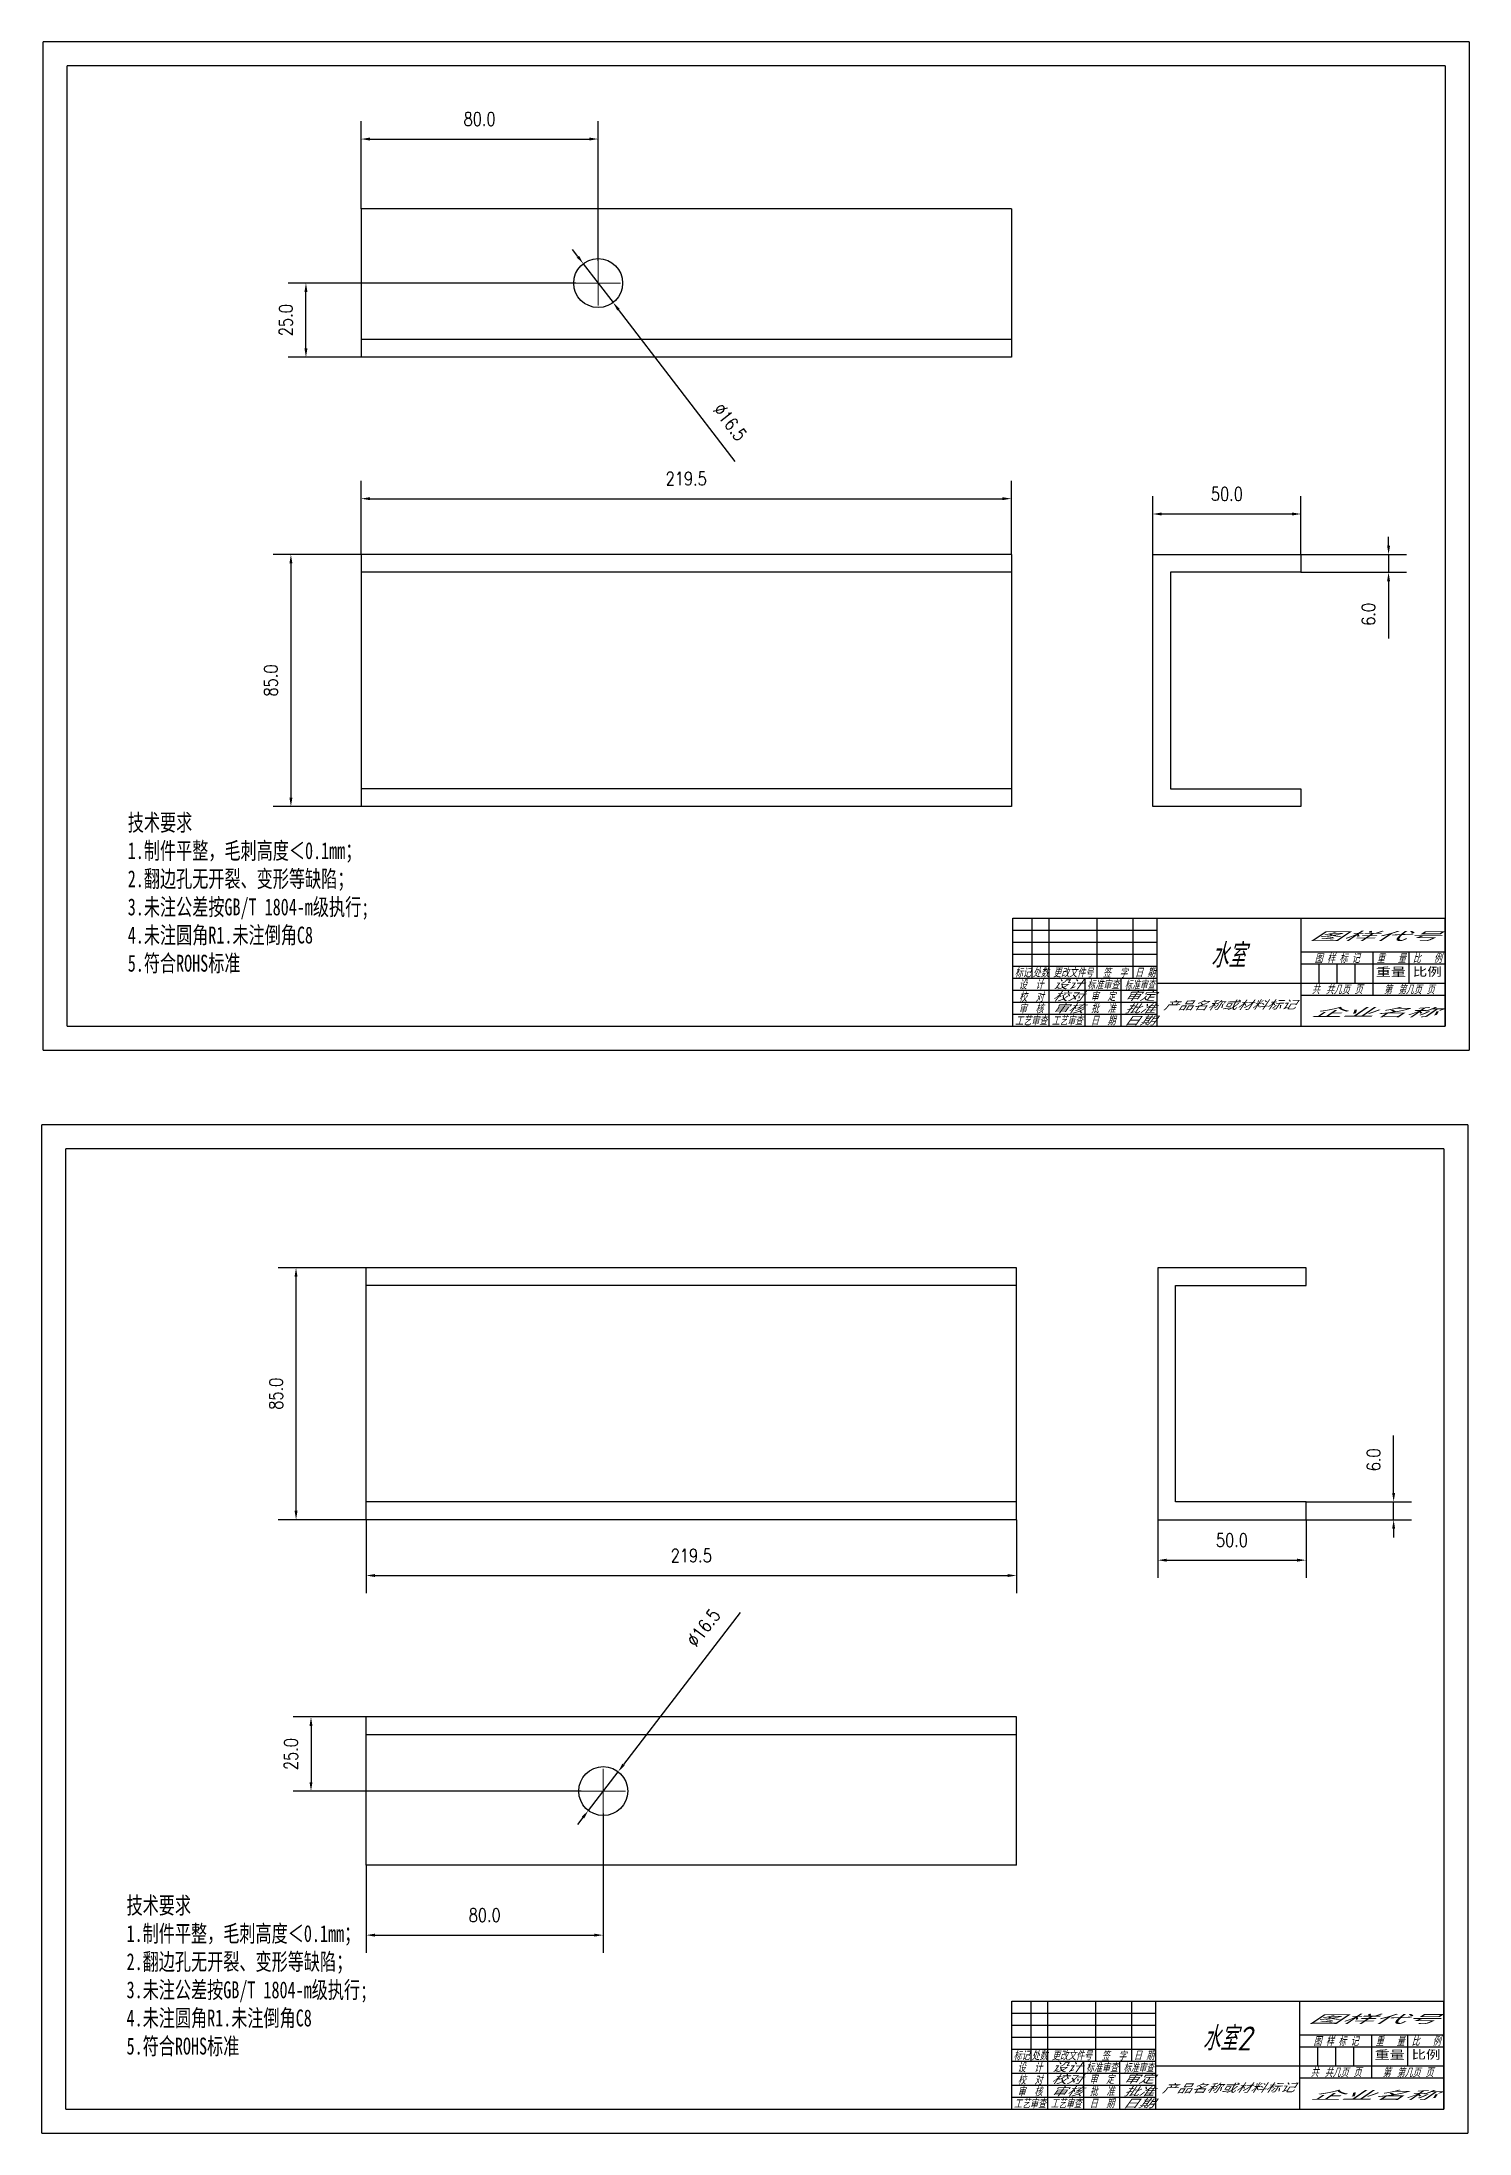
# Model space of a CAD drawing. Header units: millimetres. Extents: x -8604 to -3995, y 3123 to 6155.
# Drawn here: x -6189 to -5707, y 4678 to 5383 of the extents above; entities that cross this region are included whole.
import ezdxf
from ezdxf.enums import TextEntityAlignment as Align

# ---------------------------------------------------------------- set-up
doc = ezdxf.new("R2010")
doc.units = ezdxf.units.MM
doc.layers.get('DEFPOINTS').update_dxf_attribs({"color": 30})
for name, color, linetype in [('1轮廓实线层', 7, 'Continuous'), ('2细线层', 4, 'Continuous'), ('6文字层', 3, 'Continuous'), ('图框层', 7, 'Continuous'), ('标注', 1, 'Continuous')]:
    doc.layers.add(name, color=color, linetype=linetype)
doc.layers.add('尺寸标注', color=1, linetype='Continuous', lineweight=15)
doc.styles.add('gbeitc 3.5', font='gbeitc.shx', dxfattribs={"height": 7, "bigfont": 'gbcbig.shx'})
doc.styles.add('PC_TEXTSTYLE', font='isocp.shx', dxfattribs={"width": 0.8, "bigfont": 'hzfs.shx'})
doc.styles.add('TH_GBDIM', font='romans.shx', dxfattribs={"width": 0.8, "bigfont": 'gbcbig.shx'})
doc.styles.add('一比二', font='', dxfattribs={"width": 0.7, "height": 6})
doc.styles.get('一比二').set_extended_font_data('SimSun')
doc.dimstyles.new('TH_GBDIM', dxfattribs={"dimscale": 3, "dimtxt": 3.5, "dimasz": 2.5, "dimexe": 2, "dimexo": 0, "dimgap": 1.5, "dimtad": 1, "dimdec": 1, "dimzin": 0, "dimdsep": 46, "dimtxsty": 'TH_GBDIM', "dimcen": 2.5, "dimclrd": 130, "dimclre": 130, "dimclrt": 3, "dimadec": 0, "dimazin": 0, "dimtfac": 0.714286, "dimtdec": 1, "dimtmove": 0, "dimatfit": 3, "dimfxl": 1, "dimtzin": 0, "dimlwd": -1, "dimlwe": -1, "dimarcsym": 0})

# ---------------------------------------------------------------- blocks, each defined once
blk = doc.blocks.new('*D1809')
at = {"color": 130, "transparency": 16777216}
for p, q in [((-6080.89, 5210.44), (-6080.89, 5235.28)), ((-5861.49, 5210.44), (-5861.49, 5235.28)), ((-6077.89, 5229.28), (-5864.49, 5229.28))]:
    blk.add_line(p, q, dxfattribs=at)
for points in [[(-6077.89, 5229.78), (-6077.89, 5228.78), (-6080.89, 5229.28)], [(-5864.49, 5229.78), (-5864.49, 5228.78), (-5861.49, 5229.28)]]:
    blk.add_solid(points, dxfattribs=at)
at = {"layer": 'DEFPOINTS', "color": 0, "transparency": 16777216}
for p in [(-5861.49, 5229.28), (-6080.89, 5210.44), (-5861.49, 5210.44)]:
    blk.add_point(p, dxfattribs=at)
at = {"color": 3, "transparency": 16777216, "insert": (-5971.19, 5236.03), "char_height": 4.5, "attachment_point": 5, "style": 'TH_GBDIM'}
blk.add_mtext('219.5', dxfattribs=at)
blk = doc.blocks.new('*D1810')
at = {"color": 130, "transparency": 16777216}
for p, q in [((-5813.79, 5210.44), (-5813.79, 5230.11)), ((-5763.79, 5210.44), (-5763.79, 5230.11)), ((-5810.79, 5224.11), (-5766.79, 5224.11))]:
    blk.add_line(p, q, dxfattribs=at)
for points in [[(-5810.79, 5224.61), (-5810.79, 5223.61), (-5813.79, 5224.11)], [(-5766.79, 5224.61), (-5766.79, 5223.61), (-5763.79, 5224.11)]]:
    blk.add_solid(points, dxfattribs=at)
at = {"layer": 'DEFPOINTS', "color": 0, "transparency": 16777216}
for p in [(-5763.79, 5224.11), (-5813.79, 5210.44), (-5763.79, 5210.44)]:
    blk.add_point(p, dxfattribs=at)
at = {"color": 3, "transparency": 16777216, "insert": (-5788.79, 5230.86), "char_height": 4.5, "attachment_point": 5, "style": 'TH_GBDIM'}
blk.add_mtext('50.0', dxfattribs=at)
blk = doc.blocks.new('*D1804')
at = {"color": 130, "transparency": 16777216}
for p, q in [((-6080.89, 5210.44), (-6110.55, 5210.44)), ((-6104.55, 5207.44), (-6104.55, 5128.44)), ((-6080.89, 5125.44), (-6110.55, 5125.44))]:
    blk.add_line(p, q, dxfattribs=at)
for points in [[(-6105.05, 5207.44), (-6104.05, 5207.44), (-6104.55, 5210.44)], [(-6105.05, 5128.44), (-6104.05, 5128.44), (-6104.55, 5125.44)]]:
    blk.add_solid(points, dxfattribs=at)
at = {"layer": 'DEFPOINTS', "color": 0, "transparency": 16777216}
for p in [(-6080.89, 5210.44), (-6104.55, 5125.44), (-6080.89, 5125.44)]:
    blk.add_point(p, dxfattribs=at)
at = {"color": 3, "transparency": 16777216, "insert": (-6111.3, 5167.94), "char_height": 4.5, "attachment_point": 5, "rotation": 90, "style": 'TH_GBDIM'}
blk.add_mtext('85.0', dxfattribs=at)
blk = doc.blocks.new('*D1805')
at = {"color": 130, "transparency": 16777216}
for p, q in [((-5734.24, 5213.44), (-5734.24, 5216.44)), ((-5763.79, 5210.44), (-5728.24, 5210.44)), ((-5734.24, 5210.44), (-5734.24, 5204.44)), ((-5763.79, 5204.44), (-5728.24, 5204.44)), ((-5734.24, 5201.44), (-5734.24, 5182.07))]:
    blk.add_line(p, q, dxfattribs=at)
for points in [[(-5734.74, 5213.44), (-5733.74, 5213.44), (-5734.24, 5210.44)], [(-5734.74, 5201.44), (-5733.74, 5201.44), (-5734.24, 5204.44)]]:
    blk.add_solid(points, dxfattribs=at)
at = {"layer": 'DEFPOINTS', "color": 0, "transparency": 16777216}
for p in [(-5763.79, 5210.44), (-5763.79, 5204.44), (-5734.24, 5204.44)]:
    blk.add_point(p, dxfattribs=at)
at = {"color": 3, "transparency": 16777216, "insert": (-5740.99, 5190.26), "char_height": 4.5, "attachment_point": 5, "rotation": 90, "style": 'TH_GBDIM'}
blk.add_mtext('6.0', dxfattribs=at)
blk = doc.blocks.new('*D1806')
at = {"color": 130, "transparency": 16777216}
for p, q in [((-6080.89, 5327), (-6080.89, 5356.6)), ((-6000.89, 5309.5), (-6000.89, 5356.6)), ((-6077.89, 5350.6), (-6003.89, 5350.6))]:
    blk.add_line(p, q, dxfattribs=at)
for points in [[(-6077.89, 5351.1), (-6077.89, 5350.1), (-6080.89, 5350.6)], [(-6003.89, 5351.1), (-6003.89, 5350.1), (-6000.89, 5350.6)]]:
    blk.add_solid(points, dxfattribs=at)
at = {"layer": 'DEFPOINTS', "color": 0, "transparency": 16777216}
for p in [(-6000.89, 5350.6), (-6080.89, 5327), (-6000.89, 5309.5)]:
    blk.add_point(p, dxfattribs=at)
at = {"color": 3, "transparency": 16777216, "insert": (-6040.89, 5357.35), "char_height": 4.5, "attachment_point": 5, "style": 'TH_GBDIM'}
blk.add_mtext('80.0', dxfattribs=at)
blk = doc.blocks.new('*D1807')
at = {"color": 130, "transparency": 16777216}
for p, q in [((-6008.39, 5302), (-6105.49, 5302)), ((-6099.49, 5280), (-6099.49, 5299)), ((-6080.89, 5277), (-6105.49, 5277))]:
    blk.add_line(p, q, dxfattribs=at)
for points in [[(-6099.99, 5299), (-6098.99, 5299), (-6099.49, 5302)], [(-6099.99, 5280), (-6098.99, 5280), (-6099.49, 5277)]]:
    blk.add_solid(points, dxfattribs=at)
at = {"layer": 'DEFPOINTS', "color": 0, "transparency": 16777216}
for p in [(-6099.49, 5302), (-6008.39, 5302), (-6080.89, 5277)]:
    blk.add_point(p, dxfattribs=at)
at = {"color": 3, "transparency": 16777216, "insert": (-6106.24, 5289.5), "char_height": 4.5, "attachment_point": 5, "rotation": 90, "style": 'TH_GBDIM'}
blk.add_mtext('25.0', dxfattribs=at)
blk = doc.blocks.new('*D1808')
at = {"color": 130, "transparency": 16777216}
for p, q in [((-6007.74, 5310.93), (-6009.56, 5313.31)), ((-6005.91, 5308.55), (-5995.87, 5295.46)), ((-5954.69, 5241.78), (-5994.04, 5293.08))]:
    blk.add_line(p, q, dxfattribs=at)
for points in [[(-6007.34, 5311.23), (-6008.13, 5310.63), (-6005.91, 5308.55)], [(-5993.64, 5293.38), (-5994.44, 5292.77), (-5995.87, 5295.46)]]:
    blk.add_solid(points, dxfattribs=at)
at = {"layer": 'DEFPOINTS', "color": 0, "transparency": 16777216}
for p in [(-6005.91, 5308.55), (-5995.87, 5295.46)]:
    blk.add_point(p, dxfattribs=at)
at = {"color": 3, "transparency": 16777216, "insert": (-5956.4, 5255.11), "char_height": 4.5, "attachment_point": 5, "rotation": 307.497, "style": 'TH_GBDIM'}
blk.add_mtext('∅16.5', dxfattribs=at)
blk = doc.blocks.new('*D1832')
at = {"color": 130, "transparency": 16777216}
for p, q in [((-6079.18, 4884.84), (-6079.18, 4860.01)), ((-5859.78, 4884.84), (-5859.78, 4860.01)), ((-6076.18, 4866.01), (-5862.78, 4866.01))]:
    blk.add_line(p, q, dxfattribs=at)
for points in [[(-6076.18, 4866.51), (-6076.18, 4865.51), (-6079.18, 4866.01)], [(-5862.78, 4866.51), (-5862.78, 4865.51), (-5859.78, 4866.01)]]:
    blk.add_solid(points, dxfattribs=at)
at = {"layer": 'DEFPOINTS', "color": 0, "transparency": 16777216}
for p in [(-6079.18, 4884.84), (-5859.78, 4884.84), (-5859.78, 4866.01)]:
    blk.add_point(p, dxfattribs=at)
at = {"color": 3, "transparency": 16777216, "insert": (-5969.48, 4872.76), "char_height": 4.5, "attachment_point": 5, "style": 'TH_GBDIM'}
blk.add_mtext('219.5', dxfattribs=at)
blk = doc.blocks.new('*D1833')
at = {"color": 130, "transparency": 16777216}
for p, q in [((-5812.08, 4884.84), (-5812.08, 4865.18)), ((-5762.08, 4884.84), (-5762.08, 4865.18)), ((-5809.08, 4871.18), (-5765.08, 4871.18))]:
    blk.add_line(p, q, dxfattribs=at)
for points in [[(-5809.08, 4871.68), (-5809.08, 4870.68), (-5812.08, 4871.18)], [(-5765.08, 4871.68), (-5765.08, 4870.68), (-5762.08, 4871.18)]]:
    blk.add_solid(points, dxfattribs=at)
at = {"layer": 'DEFPOINTS', "color": 0, "transparency": 16777216}
for p in [(-5812.08, 4884.84), (-5762.08, 4884.84), (-5762.08, 4871.18)]:
    blk.add_point(p, dxfattribs=at)
at = {"color": 3, "transparency": 16777216, "insert": (-5787.08, 4877.93), "char_height": 4.5, "attachment_point": 5, "style": 'TH_GBDIM'}
blk.add_mtext('50.0', dxfattribs=at)
blk = doc.blocks.new('*D1834')
at = {"color": 130, "transparency": 16777216}
for p, q in [((-6079.18, 4969.84), (-6108.83, 4969.84)), ((-6102.83, 4887.84), (-6102.83, 4966.84)), ((-6079.18, 4884.84), (-6108.83, 4884.84))]:
    blk.add_line(p, q, dxfattribs=at)
for points in [[(-6103.33, 4966.84), (-6102.33, 4966.84), (-6102.83, 4969.84)], [(-6103.33, 4887.84), (-6102.33, 4887.84), (-6102.83, 4884.84)]]:
    blk.add_solid(points, dxfattribs=at)
at = {"layer": 'DEFPOINTS', "color": 0, "transparency": 16777216}
for p in [(-6102.83, 4969.84), (-6079.18, 4969.84), (-6079.18, 4884.84)]:
    blk.add_point(p, dxfattribs=at)
at = {"color": 3, "transparency": 16777216, "insert": (-6109.58, 4927.34), "char_height": 4.5, "attachment_point": 5, "rotation": 90, "style": 'TH_GBDIM'}
blk.add_mtext('85.0', dxfattribs=at)
blk = doc.blocks.new('*D1835')
at = {"color": 130, "transparency": 16777216}
for p, q in [((-5732.53, 4893.84), (-5732.53, 4913.21)), ((-5762.08, 4890.84), (-5726.53, 4890.84)), ((-5732.53, 4884.84), (-5732.53, 4890.84)), ((-5762.08, 4884.84), (-5726.53, 4884.84)), ((-5732.53, 4881.84), (-5732.53, 4878.84))]:
    blk.add_line(p, q, dxfattribs=at)
for points in [[(-5733.03, 4893.84), (-5732.03, 4893.84), (-5732.53, 4890.84)], [(-5733.03, 4881.84), (-5732.03, 4881.84), (-5732.53, 4884.84)]]:
    blk.add_solid(points, dxfattribs=at)
at = {"layer": 'DEFPOINTS', "color": 0, "transparency": 16777216}
for p in [(-5762.08, 4890.84), (-5732.53, 4890.84), (-5762.08, 4884.84)]:
    blk.add_point(p, dxfattribs=at)
at = {"color": 3, "transparency": 16777216, "insert": (-5739.28, 4905.03), "char_height": 4.5, "attachment_point": 5, "rotation": 90, "style": 'TH_GBDIM'}
blk.add_mtext('6.0', dxfattribs=at)
blk = doc.blocks.new('*D1836')
at = {"color": 130, "transparency": 16777216}
for p, q in [((-5999.18, 4785.78), (-5999.18, 4738.69)), ((-6079.18, 4768.28), (-6079.18, 4738.69)), ((-6076.18, 4744.69), (-6002.18, 4744.69))]:
    blk.add_line(p, q, dxfattribs=at)
for points in [[(-6076.18, 4745.19), (-6076.18, 4744.19), (-6079.18, 4744.69)], [(-6002.18, 4745.19), (-6002.18, 4744.19), (-5999.18, 4744.69)]]:
    blk.add_solid(points, dxfattribs=at)
at = {"layer": 'DEFPOINTS', "color": 0, "transparency": 16777216}
for p in [(-5999.18, 4785.78), (-6079.18, 4768.28), (-5999.18, 4744.69)]:
    blk.add_point(p, dxfattribs=at)
at = {"color": 3, "transparency": 16777216, "insert": (-6039.18, 4751.44), "char_height": 4.5, "attachment_point": 5, "style": 'TH_GBDIM'}
blk.add_mtext('80.0', dxfattribs=at)
blk = doc.blocks.new('*D1837')
at = {"color": 130, "transparency": 16777216}
for p, q in [((-6079.18, 4818.28), (-6103.78, 4818.28)), ((-6097.78, 4815.28), (-6097.78, 4796.28)), ((-6006.68, 4793.28), (-6103.78, 4793.28))]:
    blk.add_line(p, q, dxfattribs=at)
for points in [[(-6098.28, 4815.28), (-6097.28, 4815.28), (-6097.78, 4818.28)], [(-6098.28, 4796.28), (-6097.28, 4796.28), (-6097.78, 4793.28)]]:
    blk.add_solid(points, dxfattribs=at)
at = {"layer": 'DEFPOINTS', "color": 0, "transparency": 16777216}
for p in [(-6079.18, 4818.28), (-6097.78, 4793.28), (-6006.68, 4793.28)]:
    blk.add_point(p, dxfattribs=at)
at = {"color": 3, "transparency": 16777216, "insert": (-6104.53, 4805.78), "char_height": 4.5, "attachment_point": 5, "rotation": 90, "style": 'TH_GBDIM'}
blk.add_mtext('25.0', dxfattribs=at)
blk = doc.blocks.new('*D1838')
at = {"color": 130, "transparency": 16777216}
for p, q in [((-5952.97, 4853.5), (-5992.33, 4802.21)), ((-6004.2, 4786.74), (-5994.16, 4799.83)), ((-6006.03, 4784.36), (-6007.85, 4781.98))]:
    blk.add_line(p, q, dxfattribs=at)
for points in [[(-5992.73, 4802.51), (-5991.93, 4801.9), (-5994.16, 4799.83)], [(-6006.42, 4784.66), (-6005.63, 4784.05), (-6004.2, 4786.74)]]:
    blk.add_solid(points, dxfattribs=at)
at = {"layer": 'DEFPOINTS', "color": 0, "transparency": 16777216}
for p in [(-5994.16, 4799.83), (-6004.2, 4786.74)]:
    blk.add_point(p, dxfattribs=at)
at = {"color": 3, "transparency": 16777216, "insert": (-5965.4, 4848.4), "char_height": 4.5, "attachment_point": 5, "rotation": 52.503, "style": 'TH_GBDIM'}
blk.add_mtext('∅16.5', dxfattribs=at)

msp = doc.modelspace()

# ---------------------------------------------------------------- linework, layer by layer
at = {"color": 7, "linetype": 'Continuous', "lineweight": 25}
for p, q in [((-5861.49, 5327), (-6080.89, 5327)), ((-6080.89, 5327), (-6080.89, 5277)), ((-5861.49, 5327), (-5861.49, 5277)), ((-5861.49, 5283), (-6080.89, 5283)), ((-5861.49, 5277), (-6080.89, 5277)), ((-5861.49, 5210.44), (-6080.89, 5210.44)), ((-6080.89, 5210.44), (-6080.89, 5206.44)), ((-5861.49, 5210.44), (-5861.49, 5206.44)), ((-5813.79, 5125.44), (-5813.79, 5210.44)), ((-6080.89, 5206.44), (-6080.89, 5129.44)), ((-5861.49, 5204.44), (-6080.89, 5204.44)), ((-5861.49, 5206.44), (-5861.49, 5129.44)), ((-5807.79, 5204.44), (-5807.79, 5131.44)), ((-5861.49, 5131.44), (-6080.89, 5131.44)), ((-6080.89, 5129.44), (-6080.89, 5125.44)), ((-5861.49, 5129.44), (-5861.49, 5125.44)), ((-5807.79, 5131.44), (-5763.79, 5131.44)), ((-5763.79, 5131.44), (-5763.79, 5125.44)), ((-5861.49, 5125.44), (-6080.89, 5125.44)), ((-5763.79, 5125.44), (-5813.79, 5125.44)), ((-5859.78, 4969.84), (-6079.18, 4969.84)), ((-6079.18, 4965.84), (-6079.18, 4969.84)), ((-5859.78, 4965.84), (-5859.78, 4969.84)), ((-5762.08, 4969.84), (-5812.08, 4969.84)), ((-5812.08, 4969.84), (-5812.08, 4884.84)), ((-5762.08, 4963.84), (-5762.08, 4969.84)), ((-6079.18, 4888.84), (-6079.18, 4965.84)), ((-5859.78, 4963.84), (-6079.18, 4963.84)), ((-5859.78, 4888.84), (-5859.78, 4965.84)), ((-5806.08, 4890.84), (-5806.08, 4963.84)), ((-5806.08, 4963.84), (-5762.08, 4963.84)), ((-5859.78, 4890.84), (-6079.18, 4890.84)), ((-5762.08, 4890.84), (-5806.08, 4890.84)), ((-5762.08, 4884.84), (-5762.08, 4890.84)), ((-6079.18, 4884.84), (-6079.18, 4888.84)), ((-5859.78, 4884.84), (-6079.18, 4884.84)), ((-5859.78, 4884.84), (-5859.78, 4888.84)), ((-5812.08, 4884.84), (-5762.08, 4884.84)), ((-5859.78, 4818.28), (-6079.18, 4818.28)), ((-6079.18, 4768.28), (-6079.18, 4818.28)), ((-5859.78, 4812.28), (-6079.18, 4812.28)), ((-5859.78, 4768.28), (-5859.78, 4818.28)), ((-5859.78, 4768.28), (-6079.18, 4768.28))]:
    msp.add_line(p, q, dxfattribs=at)
for p, q in [((-5813.79, 5210.44), (-5763.79, 5210.44)), ((-5763.79, 5210.44), (-5763.79, 5204.44)), ((-5763.79, 5204.44), (-5807.79, 5204.44))]:
    msp.add_line(p, q)
for centre in [(-6000.89, 5302), (-5999.18, 4793.28)]:
    msp.add_circle(centre, 8.25, dxfattribs=at)
at = {"layer": '1轮廓实线层'}
for p, q in [((-5860.95, 5051.3), (-5860.95, 5087.75)), ((-5860.95, 5051.3), (-5860.95, 5087.75)), ((-5860.95, 5087.75), (-5715.15, 5087.75)), ((-5854.47, 5067.5), (-5854.47, 5087.75)), ((-5848.8, 5067.5), (-5848.8, 5087.75)), ((-5832.6, 5067.5), (-5832.6, 5087.75)), ((-5820.45, 5067.5), (-5820.45, 5087.75)), ((-5763.75, 5076.41), (-5715.15, 5076.41)), ((-5727.3, 5065.88), (-5727.3, 5076.41)), ((-5860.95, 5071.55), (-5812.35, 5071.55)), ((-5860.95, 5067.5), (-5812.35, 5067.5)), ((-5848.8, 5051.3), (-5848.8, 5067.5)), ((-5824.5, 5051.3), (-5824.5, 5067.5)), ((-5812.35, 5065.88), (-5715.15, 5065.88)), ((-5763.75, 5072.36), (-5715.15, 5072.36)), ((-5763.75, 5061.83), (-5715.15, 5061.83)), ((-5860.95, 5051.3), (-5715.15, 5051.3)), ((-5861.35, 4685.98), (-5861.35, 4722.43)), ((-5861.35, 4685.98), (-5861.35, 4722.43)), ((-5861.35, 4722.43), (-5715.55, 4722.43)), ((-5854.87, 4702.18), (-5854.87, 4722.43)), ((-5849.2, 4702.18), (-5849.2, 4722.43)), ((-5833, 4702.18), (-5833, 4722.43)), ((-5820.85, 4702.18), (-5820.85, 4722.43)), ((-5861.35, 4706.23), (-5812.75, 4706.23)), ((-5764.15, 4711.09), (-5715.55, 4711.09)), ((-5764.15, 4707.04), (-5715.55, 4707.04)), ((-5727.7, 4700.56), (-5727.7, 4711.09)), ((-5861.35, 4702.18), (-5812.75, 4702.18)), ((-5849.2, 4685.98), (-5849.2, 4702.18)), ((-5824.9, 4685.98), (-5824.9, 4702.18)), ((-5812.75, 4700.56), (-5715.55, 4700.56)), ((-5764.15, 4696.51), (-5715.55, 4696.51)), ((-5861.35, 4685.98), (-5715.55, 4685.98))]:
    msp.add_line(p, q, dxfattribs=at)
at = {"layer": '2细线层'}
for p, q in [((-6188.19, 5043.2), (-6188.19, 5383.4)), ((-5707.05, 5383.4), (-6188.19, 5383.4)), ((-5707.05, 5383.4), (-5707.05, 5043.2)), ((-5860.95, 5083.7), (-5812.35, 5083.7)), ((-5860.95, 5063.45), (-5812.35, 5063.45)), ((-5860.95, 5059.4), (-5812.35, 5059.4)), ((-5860.95, 5055.35), (-5812.35, 5055.35)), ((-6188.19, 5043.2), (-5707.05, 5043.2)), ((-6188.59, 4677.88), (-6188.59, 5018.08)), ((-5707.45, 5018.08), (-6188.59, 5018.08)), ((-5707.45, 5018.08), (-5707.45, 4677.88)), ((-5861.35, 4718.38), (-5812.75, 4718.38)), ((-5861.35, 4698.13), (-5812.75, 4698.13)), ((-5861.35, 4694.08), (-5812.75, 4694.08)), ((-5861.35, 4690.03), (-5812.75, 4690.03)), ((-6188.59, 4677.88), (-5707.45, 4677.88))]:
    msp.add_line(p, q, dxfattribs=at)
at = {"layer": '2细线层', "color": 75}
for p, q in [((-5757.67, 5065.88), (-5757.67, 5072.36)), ((-5751.6, 5065.88), (-5751.6, 5072.36)), ((-5745.52, 5065.88), (-5745.52, 5072.36)), ((-5758.08, 4700.56), (-5758.08, 4707.04)), ((-5752, 4700.56), (-5752, 4707.04)), ((-5745.93, 4700.56), (-5745.93, 4707.04))]:
    msp.add_line(p, q, dxfattribs=at)
at = {"layer": '6文字层'}
for p, q in [((-5812.35, 5051.3), (-5812.35, 5087.75)), ((-5763.75, 5051.3), (-5763.75, 5087.75)), ((-5860.95, 5079.65), (-5812.35, 5079.65)), ((-5860.95, 5075.6), (-5812.35, 5075.6)), ((-5739.45, 5061.83), (-5739.45, 5076.41)), ((-5836.65, 5051.3), (-5836.65, 5067.5)), ((-5812.75, 4685.98), (-5812.75, 4722.43)), ((-5764.15, 4685.98), (-5764.15, 4722.43)), ((-5861.35, 4714.33), (-5812.75, 4714.33)), ((-5861.35, 4710.28), (-5812.75, 4710.28)), ((-5739.85, 4696.51), (-5739.85, 4711.09)), ((-5837.05, 4685.98), (-5837.05, 4702.18))]:
    msp.add_line(p, q, dxfattribs=at)
at = {"layer": '图框层'}
for p, q in [((-6180.09, 5051.3), (-6180.09, 5375.3)), ((-5715.15, 5375.3), (-6180.09, 5375.3)), ((-5715.15, 5375.3), (-5715.15, 5051.3)), ((-5715.15, 5051.3), (-5715.15, 5087.75)), ((-6180.09, 5051.3), (-5715.15, 5051.3)), ((-6180.49, 4685.98), (-6180.49, 5009.98)), ((-5715.55, 5009.98), (-6180.49, 5009.98)), ((-5715.55, 5009.98), (-5715.55, 4685.98)), ((-5715.55, 4685.98), (-5715.55, 4722.43)), ((-6180.49, 4685.98), (-5715.55, 4685.98))]:
    msp.add_line(p, q, dxfattribs=at)
at = {"layer": '尺寸标注'}
for p, q in [((-6000.89, 5294.5), (-6000.89, 5309.5)), ((-6008.39, 5302), (-5993.39, 5302)), ((-5999.18, 4800.78), (-5999.18, 4785.78)), ((-6006.68, 4793.28), (-5991.68, 4793.28))]:
    msp.add_line(p, q, dxfattribs=at)

# ---------------------------------------------------------------- texts
at = {"layer": '6文字层', "style": 'gbeitc 3.5'}
for s, p in [(' 图 样 标 记 ', (-5751.6, 5074.38)), (' 重   量 ', (-5733.37, 5074.38)), (' 比   例 ', (-5721.22, 5074.38)), ('标记', (-5857.71, 5069.52)), (' 设  计 ', (-5854.87, 5065.47)), ('处数', (-5851.63, 5069.52)), (' 更改文件号 ', (-5840.7, 5069.52)), ('标准审查', (-5830.57, 5065.47)), (' 签  字 ', (-5826.53, 5069.42)), (' 日 期 ', (-5816.4, 5069.52)), (' 校  对 ', (-5854.79, 5061.32)), (' 审  核 ', (-5854.87, 5057.37)), ('批  准', (-5830.52, 5057.45)), (' 审  定 ', (-5830.6, 5061.56)), ('共        页', (-5751.6, 5063.85)), ('第        页', (-5727.3, 5063.85)), ('工艺审查', (-5854.87, 5053.32)), (' 日  期 ', (-5830.57, 5053.32)), (' 图 样 标 记 ', (-5752, 4709.07)), (' 重   量 ', (-5733.78, 4709.07)), (' 比   例 ', (-5721.63, 4709.07)), ('标记', (-5858.11, 4704.21)), (' 设  计 ', (-5855.28, 4700.16)), ('处数', (-5852.04, 4704.21)), (' 更改文件号 ', (-5841.1, 4704.21)), ('标准审查', (-5830.98, 4700.16)), (' 签  字 ', (-5826.94, 4704.1)), (' 日 期 ', (-5816.8, 4704.21)), ('共        页', (-5752, 4698.54)), ('第        页', (-5727.7, 4698.54)), (' 校  对 ', (-5855.2, 4696.01)), (' 审  核 ', (-5855.28, 4692.06)), ('批  准', (-5830.92, 4692.14)), (' 审  定 ', (-5831.01, 4696.25)), ('工艺审查', (-5855.28, 4688.01)), (' 日  期 ', (-5830.98, 4688.01))]:
    msp.add_text(s, height=2.7, dxfattribs=at).set_placement(p, align=Align.MIDDLE)
at = {"layer": '6文字层', "char_height": 8.1, "width": 55.6147, "attachment_point": 5, "style": 'gbeitc 3.5'}
for s, insert in [('水室', (-5788.46, 5075.14)), ('水室2', (-5788.87, 4709.83))]:
    msp.add_mtext(s, dxfattribs=dict(at, insert=insert))
at = {"layer": '6文字层', "flags": 8}
for tag, height, style, width, p, p2 in [('图样代号', 2.7, 'gbeitc 3.5', 5.679585, (-5761.28, 5080.08), (-5717.99, 5080.08)), ('设计', 2.7, 'gbeitc 3.5', 2.757485, (-5847.8, 5063.81), (-5837.53, 5063.81)), ('标准审查', 2.7, 'gbeitc 3.5', 1.324627, (-5823.36, 5063.7), (-5813.14, 5063.7)), ('重量', 2.83, 'PC_TEXTSTYLE', 1.677923, (-5738.54, 5067.91), (-5728.39, 5067.91)), ('比例', 2.83, 'PC_TEXTSTYLE', 1.621993, (-5726.1, 5067.99), (-5716.29, 5067.99)), ('校对', 2.7, 'gbeitc 3.5', 2.71406, (-5847.8, 5059.78), (-5837.53, 5059.78)), ('审核', 2.7, 'gbeitc 3.5', 2.73642, (-5847.88, 5055.65), (-5837.53, 5055.65)), ('批准', 2.7, 'gbeitc 3.5', 2.738856, (-5823.44, 5055.65), (-5813.25, 5055.65)), ('审定', 2.7, 'gbeitc 3.5', 2.739657, (-5823.53, 5059.89), (-5813.25, 5059.89)), ('共几页', 2.7, 'gbeitc 3.5', 1.406257, (-5755.45, 5062.11), (-5747.45, 5062.11)), ('第几页', 2.7, 'gbeitc 3.5', 1.394065, (-5731.09, 5062.11), (-5723.16, 5062.11)), ('工艺审查', 2.7, 'gbeitc 3.5', 1.341797, (-5847.88, 5051.62), (-5837.53, 5051.62)), ('日期', 2.7, 'gbeitc 3.5', 2.844233, (-5823.75, 5051.62), (-5813.25, 5051.62)), ('企业名称', 2.7, 'gbeitc 3.5', 5.492466, (-5760.78, 5054.39), (-5718.58, 5054.39)), ('图样代号', 2.7, 'gbeitc 3.5', 5.679585, (-5761.69, 4714.76), (-5718.39, 4714.76)), ('比例', 2.83, 'PC_TEXTSTYLE', 1.621993, (-5726.51, 4702.68), (-5716.7, 4702.68)), ('设计', 2.7, 'gbeitc 3.5', 2.757485, (-5848.2, 4698.49), (-5837.94, 4698.49)), ('标准审查', 2.7, 'gbeitc 3.5', 1.324627, (-5823.76, 4698.39), (-5813.55, 4698.39)), ('共几页', 2.7, 'gbeitc 3.5', 1.406257, (-5755.86, 4696.79), (-5747.86, 4696.79)), ('重量', 2.83, 'PC_TEXTSTYLE', 1.677923, (-5738.94, 4702.6), (-5728.79, 4702.6)), ('第几页', 2.7, 'gbeitc 3.5', 1.394065, (-5731.5, 4696.79), (-5723.57, 4696.79)), ('校对', 2.7, 'gbeitc 3.5', 2.71406, (-5848.2, 4694.47), (-5837.94, 4694.47)), ('审核', 2.7, 'gbeitc 3.5', 2.73642, (-5848.29, 4690.34), (-5837.94, 4690.34)), ('批准', 2.7, 'gbeitc 3.5', 2.738856, (-5823.85, 4690.34), (-5813.65, 4690.34)), ('审定', 2.7, 'gbeitc 3.5', 2.739657, (-5823.93, 4694.57), (-5813.65, 4694.57)), ('企业名称', 2.7, 'gbeitc 3.5', 5.492466, (-5761.18, 4689.08), (-5718.99, 4689.08)), ('工艺审查', 2.7, 'gbeitc 3.5', 1.341797, (-5848.29, 4686.31), (-5837.94, 4686.31)), ('日期', 2.7, 'gbeitc 3.5', 2.844233, (-5824.16, 4686.31), (-5813.65, 4686.31))]:
    msp.add_attdef(tag, text='', height=height, dxfattribs=dict(at, style=style, width=width)).set_placement(p, p2, align=Align.FIT)
at = {"layer": '6文字层', "style": 'gbeitc 3.5', "width": 2.547698, "flags": 8}
for p, p2 in [((-5810.44, 5056.64), (-5765.76, 5057)), ((-5810.85, 4691.32), (-5766.16, 4691.69))]:
    msp.add_attdef('产品名称或材料标记', text='', height=2.7, rotation=0.4655, dxfattribs=at).set_placement(p, p2, align=Align.FIT)
at = {"layer": '标注', "char_height": 5.6956, "width": 149.9506, "attachment_point": 1, "style": '一比二'}
for insert in [(-6159.6, 5122.89), (-6160, 4757.58)]:
    msp.add_mtext('{\\fSimSun|b0|i0|c134|p2;技术要求\\P}1.{\\fSimSun|b0|i0|c134|p2;制件平整，毛刺高度＜}0.1mm{\\fSimSun|b0|i0|c134|p2;；\\P}2.{\\fSimSun|b0|i0|c134|p2;翻边孔无开裂、变形等缺陷；\\P}3.{\\fSimSun|b0|i0|c134|p2;未注公差按}GB/T 1804-m{\\fSimSun|b0|i0|c134|p2;级执行};\\P4.{\\fSimSun|b0|i0|c134|p2;未注圆角}R1.{\\fSimSun|b0|i0|c134|p2;未注倒角}C8\\P5.{\\fSimSun|b0|i0|c134|p2;符合}ROHS{\\fSimSun|b0|i0|c134|p2;标准}', dxfattribs=dict(at, insert=insert))

# ---------------------------------------------------------------- dimensions: what is measured, and where the dimension line sits
for base, p1, p2, picture, middle in [((-6000.89, 5350.6), (-6080.89, 5327), (-6000.89, 5309.5), '*D1806', (-6040.89, 5357.35)), ((-5763.79, 5224.11), (-5813.79, 5210.44), (-5763.79, 5210.44), '*D1810', (-5788.79, 5230.86)), ((-5762.08, 4871.18), (-5812.08, 4884.84), (-5762.08, 4884.84), '*D1833', (-5787.08, 4877.93)), ((-5999.18, 4744.69), (-6079.18, 4768.28), (-5999.18, 4785.78), '*D1836', (-6039.18, 4751.44))]:
    dim = msp.add_linear_dim(base=base, p1=p1, p2=p2, dimstyle='TH_GBDIM', override={"dimtxt": 1.5, "dimasz": 1})
    dim.commit()
    dim.dimension.update_dxf_attribs({"geometry": picture, "text_midpoint": middle})
for p1, p2, picture, middle in [((-6005.91, 5308.55), (-5995.87, 5295.46), '*D1808', (-5961.76, 5251)), ((-6004.2, 4786.74), (-5994.16, 4799.83), '*D1838', (-5960.04, 4844.29))]:
    dim = msp.add_diameter_dim_2p(p1=p1, p2=p2, dimstyle='TH_GBDIM', override={"dimtxt": 1.5, "dimasz": 1})
    dim.commit()
    dim.dimension.update_dxf_attribs({"geometry": picture, "text_midpoint": middle, "dimtype": 163})
for base, p1, p2, angle, picture, middle in [((-6099.49, 5302), (-6080.89, 5277), (-6008.39, 5302), 90, '*D1807', (-6106.24, 5289.5)), ((-5734.24, 5204.44), (-5763.79, 5210.44), (-5763.79, 5204.44), 90, '*D1805', (-5740.99, 5190.26)), ((-6104.55, 5125.44), (-6080.89, 5210.44), (-6080.89, 5125.44), 90, '*D1804', (-6111.3, 5167.94)), ((-6102.83, 4969.84), (-6079.18, 4884.84), (-6079.18, 4969.84), 270, '*D1834', (-6109.58, 4927.34)), ((-5732.53, 4890.84), (-5762.08, 4884.84), (-5762.08, 4890.84), 270, '*D1835', (-5739.28, 4905.03)), ((-6097.78, 4793.28), (-6079.18, 4818.28), (-6006.68, 4793.28), 270, '*D1837', (-6104.53, 4805.78))]:
    dim = msp.add_linear_dim(base=base, p1=p1, p2=p2, angle=angle, dimstyle='TH_GBDIM', override={"dimtxt": 1.5, "dimasz": 1})
    dim.commit()
    dim.dimension.update_dxf_attribs({"geometry": picture, "text_midpoint": middle})
for base, p1, p2, picture, middle in [((-5861.49, 5229.28), (-6080.89, 5210.44), (-5861.49, 5210.44), '*D1809', (-5971.19, 5236.03)), ((-5859.78, 4866.01), (-6079.18, 4884.84), (-5859.78, 4884.84), '*D1832', (-5969.48, 4872.76))]:
    dim = msp.add_linear_dim(base=base, p1=p1, p2=p2, text='219.5', dimstyle='TH_GBDIM', override={"dimtxt": 1.5, "dimasz": 1})
    dim.commit()
    dim.dimension.update_dxf_attribs({"geometry": picture, "text_midpoint": middle})

doc.saveas('drawing.dxf')
